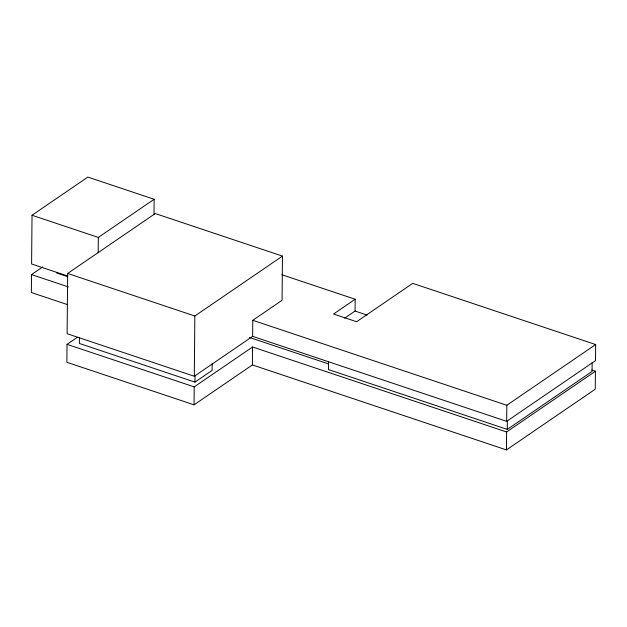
<?xml version="1.0" encoding="UTF-8"?>
<svg xmlns="http://www.w3.org/2000/svg" width="627" height="627" viewBox="0 0 627 627"><rect width="100%" height="100%" fill="white"/><g stroke="black" fill="none" stroke-linecap="round" stroke-linejoin="round"><path stroke-width="0.94" d="M42.667 266.961L31.507 274.595L31.35 292.535L67.371 304.581M154.007 214.63L154.14 199.268L87.843 177.088L32.024 215.249L31.601 263.967L67.622 276.013M77.442 337.232L67.034 344.348L66.877 362.288L194.056 404.823L252.399 364.938L506.436 449.912L595.258 389.187L595.415 371.247L591.7 370.001M252.642 336.37L252.783 320.303L282.072 300.286L282.456 256.098L155.277 213.556L67.653 273.458L67.128 333.713L194.307 376.255L252.642 336.37L506.679 421.344L595.509 360.619L595.65 344.544L412.715 283.357L356.598 321.737L333.54 314.025L355.164 299.244L355.062 311.055L344.654 318.171M79.441 337.663L79.386 343.463L194.966 382.117L212.091 370.416L212.145 363.652M98.188 252.791L98.329 237.421L154.14 199.268M194.056 404.823L194.213 386.883L252.556 346.997L506.592 431.972L595.415 371.247M194.307 376.255L194.832 316L282.456 256.098M194.966 382.117L195.028 375.354M252.399 364.938L252.556 346.997M328.517 361.85L328.454 369.577L507.267 429.393L592.076 371.419L592.147 362.719M506.436 449.912L506.592 431.972M506.679 421.344L506.82 405.269L595.65 344.544M507.267 429.393L507.345 420.693M281.915 274.744L355.164 299.244M355.062 311.055L367.046 315.067M32.024 215.249L98.329 237.421M252.783 320.303L506.82 405.269M67.653 273.458L194.832 316M56.728 273.004L67.763 276.695M249.53 337.491L328.47 363.895M31.507 274.595L68.453 286.954M67.034 344.348L194.213 386.883"/></g></svg>
